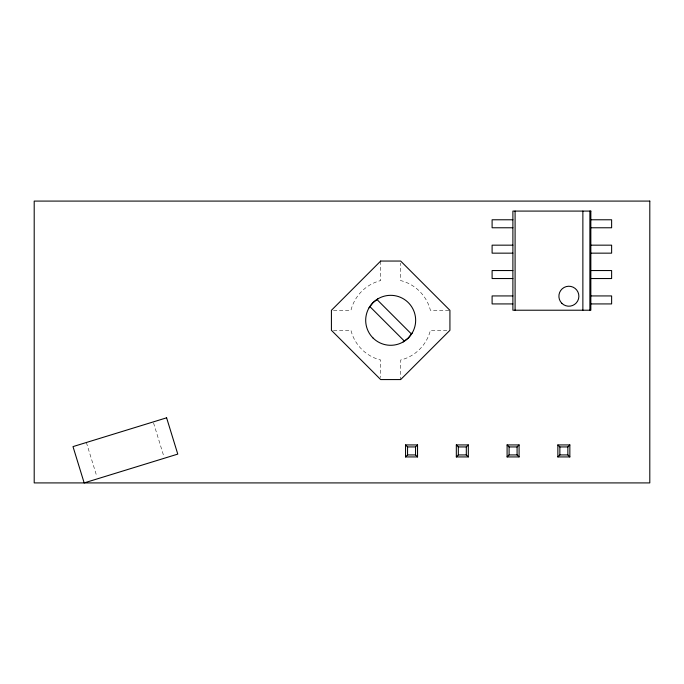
<?xml version="1.0" encoding="UTF-8"?>
<svg xmlns="http://www.w3.org/2000/svg" width="684" height="684" viewBox="0 0 684 684"><rect width="100%" height="100%" fill="white"/><g stroke="black" fill="none" stroke-linecap="round" stroke-linejoin="round"><path stroke-width="0.51" stroke-dasharray="3.42 2.56" d="M333.476 310.314L351.012 310.314L351.097 309.707A40.972 40.972 0 0 1 380.065 280.731L380.68 280.654L380.68 261.049M448.901 310.314L430.33 310.314L430.253 309.707A40.972 40.972 0 0 0 401.277 280.731L400.662 280.654L400.662 263.118M333.476 330.304L351.012 330.304L351.097 330.919A40.972 40.972 0 0 0 380.065 359.887L380.68 359.972L380.68 377.508M446.832 330.304L430.33 330.304L430.253 330.919A40.972 40.972 0 0 1 401.277 359.887L400.662 359.972L400.662 379.569M153.549 422.934L163.784 456.211M86.372 442.497L96.923 476.782"/><path stroke-width="1.03" d="M369.035 307.817L373.002 302.644L378.184 298.677M412.307 332.8L408.339 337.973L403.167 341.949M405.561 456.929L407.561 454.928L415.556 454.928L417.548 456.929L405.561 456.929L405.561 444.933L417.548 444.933L417.548 456.929M415.556 454.928L415.556 446.934L417.548 444.933M456.322 456.929L458.323 454.928L466.317 454.928L468.318 456.929L456.322 456.929L456.322 444.933L468.318 444.933L468.318 456.929M456.322 444.933L458.323 446.934L466.317 446.934L468.318 444.933M507.092 456.929L509.093 454.928L517.087 454.928L519.088 456.929L507.092 456.929L507.092 444.933L519.088 444.933L519.088 456.929M507.092 444.933L509.093 446.934L517.087 446.934L519.088 444.933M557.862 456.929L559.863 454.928L559.863 446.934L557.862 444.933L569.849 444.933L569.849 456.929L557.862 456.929L557.862 444.933M559.863 446.934L567.857 446.934L569.849 444.933M512.889 219.778L492.104 219.778L492.104 227.772L512.889 227.772M590.839 219.778L611.624 219.778L611.624 227.772L590.839 227.772M512.889 245.163L492.104 245.163L492.104 253.157L512.889 253.157M590.839 245.163L611.624 245.163L611.624 253.157L590.839 253.157M512.889 270.548L492.104 270.548L492.104 278.542L512.889 278.542M590.839 270.548L611.624 270.548L611.624 278.542L590.839 278.542M512.889 295.933L492.104 295.933L492.104 303.927L512.889 303.927M590.839 295.933L611.624 295.933L611.624 303.927L590.839 303.927M405.561 444.933L407.561 446.934L415.556 446.934M559.863 454.928L567.857 454.928L569.849 456.929M377.004 299.575L411.409 333.98M369.941 306.646L404.338 341.042M589.873 211.082L589.873 310.22M582.871 211.082L582.871 310.22M567.857 446.934L567.857 454.928M517.087 446.934L517.087 454.928M515.095 211.082L515.095 310.22M509.093 446.934L509.093 454.928M466.317 446.934L466.317 454.928M458.323 446.934L458.323 454.928M407.561 446.934L407.561 454.928M380.68 261.049L331.415 310.314L331.415 330.304L380.68 379.569L400.662 379.569L449.927 330.304L449.927 310.314L400.662 261.049L380.68 261.049M166.605 417.813L73 446.609L84.166 482.913L177.772 454.108L166.605 417.813M649.8 201.087L34.2 201.087L34.2 482.913L649.8 482.913L649.8 201.087M590.839 211.082L512.889 211.082L512.889 310.22L590.839 310.22L590.839 211.082M561.821 303.294A9.995 9.995 0 0 0 578.536 298.814A9.995 9.995 0 0 0 566.292 286.579A9.995 9.995 0 0 0 561.821 303.294M373.002 337.973A24.983 24.983 0 0 0 414.803 326.781A24.983 24.983 0 0 0 384.203 296.181A24.983 24.983 0 0 0 373.002 337.973"/></g></svg>
